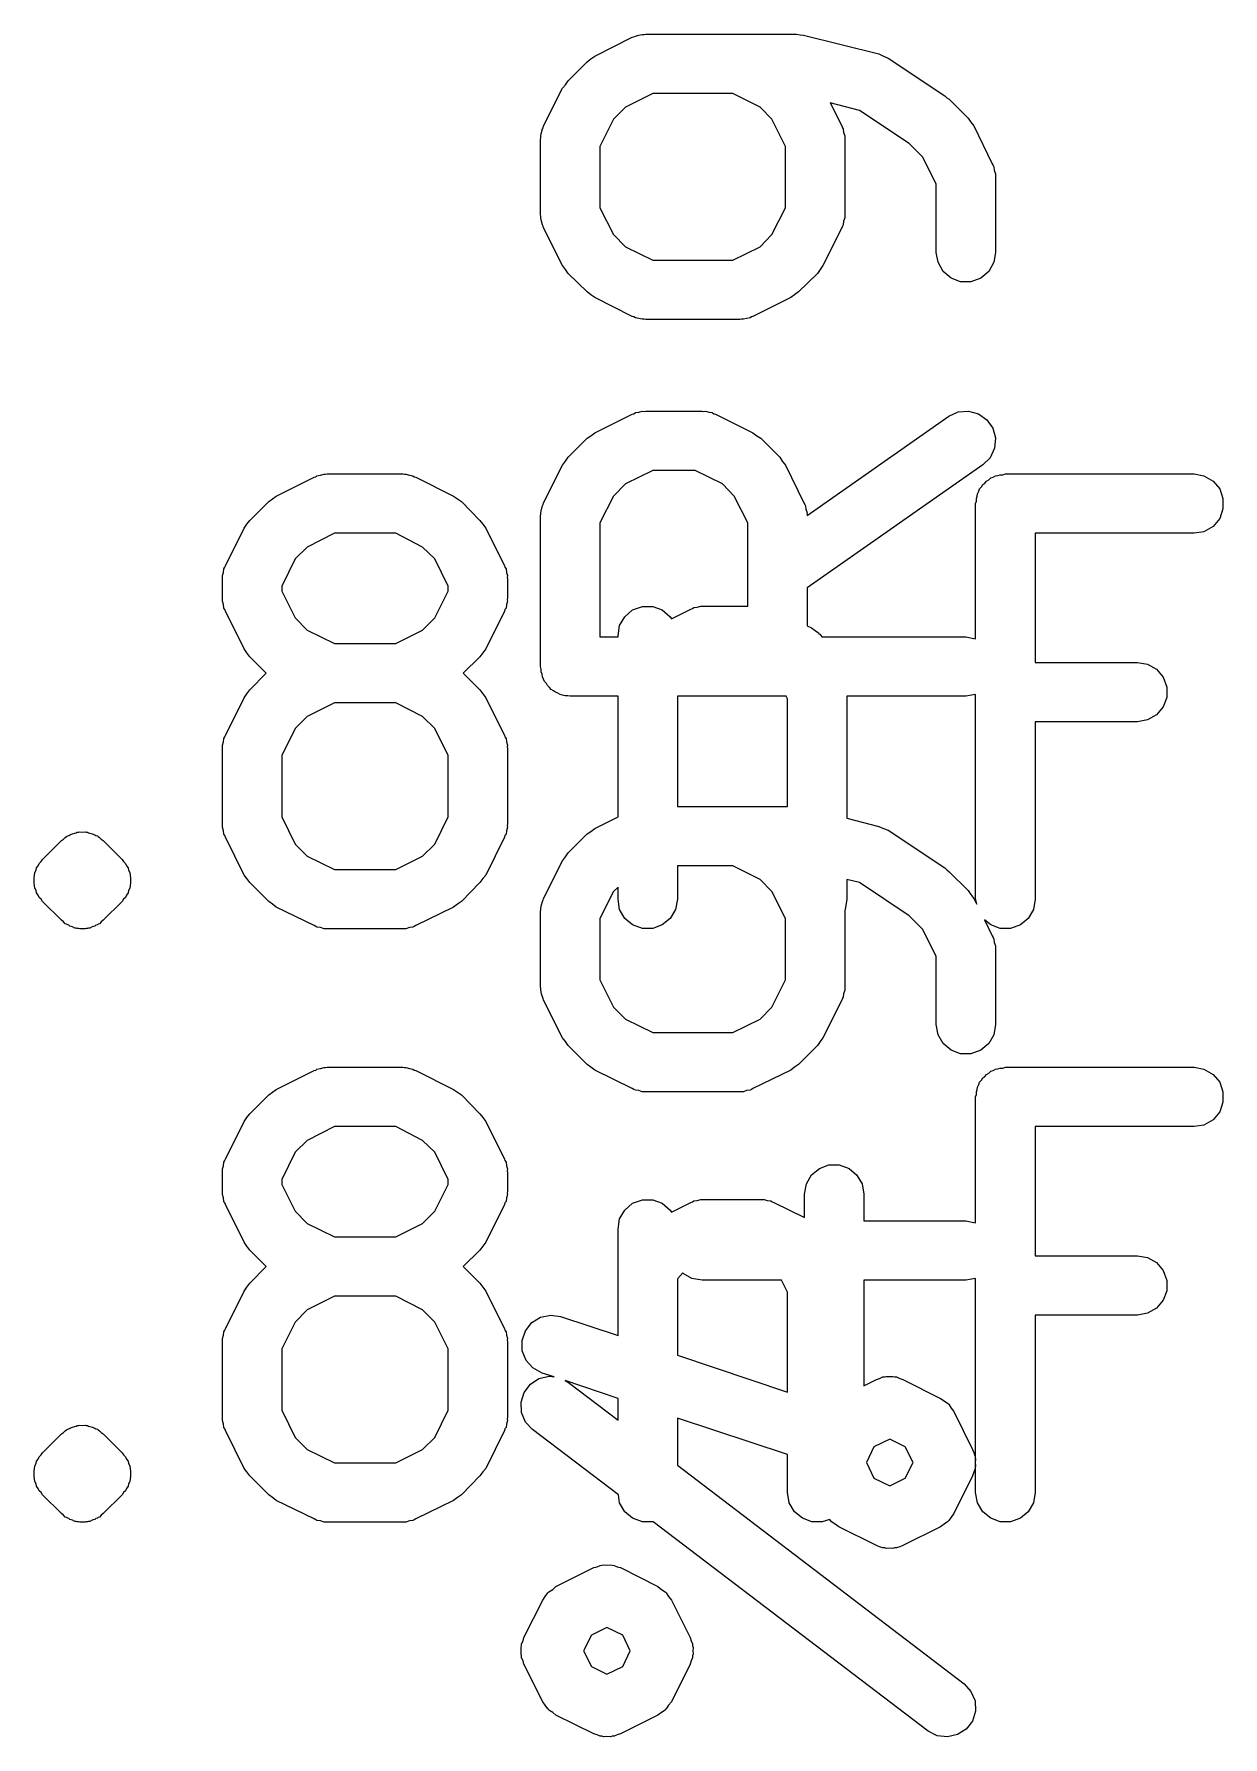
# Model space of a CAD drawing. Extents: x 128.4 to 190.5, y -130.4 to -95.9.
# Drawn here: x 155.747 to 158.752, y -114.92 to -110.615 of the extents above; entities that cross this region are included whole.
import ezdxf

# ---------------------------------------------------------------- set-up
doc = ezdxf.new("R2010")
doc.units = 0
doc.header["$MEASUREMENT"] = 0
doc.layers.add('BLACK', color=7, linetype='CONTINUOUS')

msp = doc.modelspace()

# ---------------------------------------------------------------- linework, layer by layer
at = {"layer": 'Black'}
for p, q in [((157.164, -110.671), (157.259, -110.623)), ((157.259, -110.623), (157.263, -110.622)), ((157.263, -110.622), (157.267, -110.62)), ((157.267, -110.62), (157.276, -110.618)), ((157.276, -110.618), (157.284, -110.616)), ((157.284, -110.616), (157.289, -110.616)), ((157.289, -110.616), (157.293, -110.615)), ((157.293, -110.615), (157.674, -110.615)), ((157.674, -110.615), (157.683, -110.617)), ((157.683, -110.617), (157.692, -110.618)), ((157.692, -110.618), (157.882, -110.665)), ((157.145, -110.685), (157.154, -110.678)), ((157.154, -110.678), (157.164, -110.671)), ((157.882, -110.665), (157.894, -110.671)), ((157.894, -110.671), (157.906, -110.676)), ((157.906, -110.676), (158.049, -110.771)), ((157.097, -110.733), (157.145, -110.685)), ((157.035, -110.847), (157.083, -110.752)), ((157.083, -110.752), (157.09, -110.743)), ((157.09, -110.743), (157.097, -110.733)), ((157.311, -110.765), (157.242, -110.8)), ((157.513, -110.765), (157.311, -110.765)), ((157.582, -110.8), (157.513, -110.765)), ((157.242, -110.8), (157.212, -110.83)), ((157.612, -110.83), (157.582, -110.8)), ((157.833, -110.808), (157.759, -110.789)), ((157.759, -110.789), (157.789, -110.847)), ((157.959, -110.892), (157.833, -110.808)), ((158.049, -110.771), (158.054, -110.776)), ((158.054, -110.776), (158.06, -110.78)), ((158.06, -110.78), (158.108, -110.828)), ((157.032, -110.855), (157.034, -110.852)), ((157.034, -110.852), (157.035, -110.847)), ((157.212, -110.83), (157.177, -110.899)), ((157.646, -110.899), (157.612, -110.83)), ((157.789, -110.847), (157.79, -110.852)), ((157.79, -110.852), (157.792, -110.855)), ((158.108, -110.828), (158.115, -110.838)), ((158.115, -110.838), (158.122, -110.847)), ((158.122, -110.847), (158.169, -110.943)), ((157.027, -110.881), (157.028, -110.877)), ((157.027, -111.071), (157.027, -110.881)), ((157.028, -110.872), (157.03, -110.864)), ((157.028, -110.877), (157.028, -110.872)), ((157.03, -110.864), (157.032, -110.855)), ((157.792, -110.855), (157.793, -110.864)), ((157.793, -110.864), (157.796, -110.872)), ((157.796, -110.872), (157.796, -110.877)), ((157.796, -110.877), (157.796, -110.881)), ((157.796, -110.881), (157.796, -111.071)), ((157.993, -110.925), (157.959, -110.892)), ((157.177, -110.899), (157.177, -111.054)), ((157.646, -111.054), (157.646, -110.899)), ((158.027, -110.994), (157.993, -110.925)), ((158.169, -110.943), (158.171, -110.947)), ((158.171, -110.947), (158.173, -110.951)), ((158.173, -110.951), (158.174, -110.959)), ((158.174, -110.959), (158.177, -110.968)), ((158.177, -110.968), (158.177, -110.972)), ((158.177, -110.972), (158.177, -110.976)), ((158.177, -110.976), (158.177, -111.167)), ((158.027, -111.167), (158.027, -110.994)), ((157.177, -111.054), (157.212, -111.122)), ((157.612, -111.122), (157.646, -111.054)), ((157.028, -111.076), (157.027, -111.071)), ((157.028, -111.08), (157.028, -111.076)), ((157.03, -111.088), (157.028, -111.08)), ((157.032, -111.097), (157.03, -111.088)), ((157.034, -111.101), (157.032, -111.097)), ((157.035, -111.105), (157.034, -111.101)), ((157.083, -111.2), (157.035, -111.105)), ((157.789, -111.105), (157.741, -111.2)), ((157.79, -111.101), (157.789, -111.105)), ((157.792, -111.097), (157.79, -111.101)), ((157.793, -111.088), (157.792, -111.097)), ((157.796, -111.08), (157.793, -111.088)), ((157.796, -111.071), (157.796, -111.076)), ((157.796, -111.076), (157.796, -111.08)), ((157.212, -111.122), (157.242, -111.153)), ((157.242, -111.153), (157.311, -111.187)), ((157.513, -111.187), (157.582, -111.153)), ((157.582, -111.153), (157.612, -111.122)), ((157.311, -111.187), (157.513, -111.187)), ((158.032, -111.192), (158.027, -111.167)), ((158.045, -111.215), (158.032, -111.192)), ((158.173, -111.192), (158.16, -111.215)), ((158.177, -111.167), (158.173, -111.192)), ((157.09, -111.21), (157.083, -111.2)), ((157.097, -111.22), (157.09, -111.21)), ((157.145, -111.267), (157.097, -111.22)), ((157.727, -111.22), (157.679, -111.267)), ((157.734, -111.21), (157.727, -111.22)), ((157.741, -111.2), (157.734, -111.21)), ((158.065, -111.232), (158.045, -111.215)), ((158.089, -111.241), (158.065, -111.232)), ((158.115, -111.241), (158.089, -111.241)), ((158.14, -111.232), (158.115, -111.241)), ((158.16, -111.215), (158.14, -111.232)), ((157.154, -111.274), (157.145, -111.267)), ((157.164, -111.281), (157.154, -111.274)), ((157.259, -111.329), (157.164, -111.281)), ((157.66, -111.281), (157.564, -111.329)), ((157.669, -111.274), (157.66, -111.281)), ((157.679, -111.267), (157.669, -111.274)), ((157.263, -111.33), (157.259, -111.329)), ((157.267, -111.332), (157.263, -111.33)), ((157.276, -111.334), (157.267, -111.332)), ((157.284, -111.336), (157.276, -111.334)), ((157.289, -111.336), (157.284, -111.336)), ((157.293, -111.337), (157.289, -111.336)), ((157.531, -111.337), (157.293, -111.337)), ((157.535, -111.336), (157.531, -111.337)), ((157.54, -111.336), (157.535, -111.336)), ((157.548, -111.334), (157.54, -111.336)), ((157.557, -111.332), (157.548, -111.334)), ((157.56, -111.33), (157.557, -111.332)), ((157.564, -111.329), (157.56, -111.33)), ((157.164, -111.623), (157.259, -111.576)), ((157.259, -111.576), (157.263, -111.575)), ((157.263, -111.575), (157.267, -111.572)), ((157.267, -111.572), (157.276, -111.571)), ((157.276, -111.571), (157.284, -111.568)), ((157.284, -111.568), (157.289, -111.569)), ((157.289, -111.569), (157.293, -111.568)), ((157.293, -111.568), (157.436, -111.568)), ((157.436, -111.568), (157.44, -111.569)), ((157.44, -111.569), (157.444, -111.568)), ((157.444, -111.568), (157.453, -111.571)), ((157.453, -111.571), (157.461, -111.572)), ((157.461, -111.572), (157.465, -111.575)), ((157.465, -111.575), (157.469, -111.576)), ((157.469, -111.576), (157.564, -111.623)), ((157.701, -111.832), (158.059, -111.581)), ((158.059, -111.581), (158.083, -111.57)), ((158.083, -111.57), (158.109, -111.568)), ((158.109, -111.568), (158.134, -111.575)), ((158.134, -111.575), (158.155, -111.59)), ((157.154, -111.631), (157.164, -111.623)), ((157.564, -111.623), (157.574, -111.631)), ((158.155, -111.59), (158.17, -111.611)), ((158.17, -111.611), (158.177, -111.636)), ((157.097, -111.685), (157.145, -111.637)), ((157.145, -111.637), (157.154, -111.631)), ((157.574, -111.631), (157.584, -111.637)), ((157.584, -111.637), (157.632, -111.685)), ((158.175, -111.662), (158.164, -111.686)), ((158.177, -111.636), (158.175, -111.662)), ((157.035, -111.8), (157.083, -111.705)), ((157.083, -111.705), (157.09, -111.695)), ((157.09, -111.695), (157.097, -111.685)), ((157.632, -111.685), (157.638, -111.695)), ((157.638, -111.695), (157.646, -111.705)), ((157.646, -111.705), (157.693, -111.8)), ((158.145, -111.704), (157.701, -112.015)), ((158.164, -111.686), (158.145, -111.704)), ((156.359, -111.783), (156.455, -111.735)), ((156.455, -111.735), (156.459, -111.734)), ((156.459, -111.734), (156.462, -111.732)), ((156.462, -111.732), (156.471, -111.73)), ((156.471, -111.73), (156.48, -111.728)), ((156.48, -111.728), (156.484, -111.728)), ((156.484, -111.728), (156.488, -111.727)), ((156.488, -111.727), (156.679, -111.727)), ((156.679, -111.727), (156.683, -111.728)), ((156.683, -111.728), (156.687, -111.728)), ((156.687, -111.728), (156.696, -111.73)), ((156.696, -111.73), (156.704, -111.732)), ((156.704, -111.732), (156.708, -111.734)), ((156.708, -111.734), (156.712, -111.735)), ((156.712, -111.735), (156.807, -111.783)), ((157.242, -111.752), (157.212, -111.783)), ((157.311, -111.718), (157.242, -111.752)), ((157.418, -111.718), (157.311, -111.718)), ((157.487, -111.752), (157.418, -111.718)), ((157.517, -111.783), (157.487, -111.752)), ((158.142, -111.76), (158.145, -111.754)), ((158.145, -111.754), (158.15, -111.75)), ((158.15, -111.75), (158.154, -111.745)), ((158.154, -111.745), (158.16, -111.742)), ((158.16, -111.742), (158.165, -111.737)), ((158.165, -111.737), (158.171, -111.735)), ((158.171, -111.735), (158.177, -111.732)), ((158.177, -111.732), (158.183, -111.731)), ((158.183, -111.731), (158.189, -111.729)), ((158.189, -111.729), (158.196, -111.729)), ((158.196, -111.729), (158.202, -111.727)), ((158.202, -111.727), (158.679, -111.727)), ((158.679, -111.727), (158.704, -111.732)), ((158.704, -111.732), (158.727, -111.745)), ((158.727, -111.745), (158.744, -111.765)), ((156.292, -111.845), (156.34, -111.797)), ((156.34, -111.797), (156.35, -111.79)), ((156.35, -111.79), (156.359, -111.783)), ((156.807, -111.783), (156.817, -111.79)), ((156.817, -111.79), (156.827, -111.797)), ((156.827, -111.797), (156.874, -111.845)), ((157.034, -111.804), (157.035, -111.8)), ((157.212, -111.783), (157.177, -111.851)), ((157.551, -111.851), (157.517, -111.783)), ((157.693, -111.8), (157.695, -111.804)), ((158.127, -111.802), (158.129, -111.796)), ((158.129, -111.789), (158.131, -111.783)), ((158.129, -111.796), (158.129, -111.789)), ((158.131, -111.783), (158.132, -111.777)), ((158.132, -111.777), (158.135, -111.771)), ((158.135, -111.771), (158.137, -111.765)), ((158.137, -111.765), (158.142, -111.76)), ((158.744, -111.765), (158.752, -111.789)), ((158.752, -111.789), (158.752, -111.815)), ((157.027, -111.833), (157.028, -111.829)), ((157.027, -112.214), (157.027, -111.833)), ((157.028, -111.825), (157.03, -111.816)), ((157.028, -111.829), (157.028, -111.825)), ((157.03, -111.816), (157.032, -111.808)), ((157.032, -111.808), (157.034, -111.804)), ((157.695, -111.804), (157.697, -111.808)), ((157.697, -111.808), (157.698, -111.816)), ((157.698, -111.816), (157.701, -111.825)), ((157.701, -111.825), (157.7, -111.829)), ((157.7, -111.829), (157.701, -111.832)), ((158.127, -112.144), (158.127, -111.802)), ((158.744, -111.84), (158.727, -111.86)), ((158.752, -111.815), (158.744, -111.84)), ((156.231, -111.959), (156.278, -111.864)), ((156.278, -111.864), (156.285, -111.854)), ((156.285, -111.854), (156.292, -111.845)), ((156.506, -111.877), (156.437, -111.912)), ((156.661, -111.877), (156.506, -111.877)), ((156.729, -111.912), (156.661, -111.877)), ((156.874, -111.845), (156.881, -111.854)), ((156.881, -111.854), (156.889, -111.864)), ((156.889, -111.864), (156.936, -111.959)), ((157.177, -111.851), (157.177, -112.139)), ((157.551, -112.061), (157.551, -111.851)), ((158.679, -111.877), (158.277, -111.877)), ((158.277, -111.877), (158.277, -112.204)), ((158.704, -111.873), (158.679, -111.877)), ((158.727, -111.86), (158.704, -111.873)), ((156.437, -111.912), (156.407, -111.942)), ((156.76, -111.942), (156.729, -111.912)), ((156.226, -111.976), (156.227, -111.967)), ((156.227, -111.967), (156.229, -111.963)), ((156.229, -111.963), (156.231, -111.959)), ((156.407, -111.942), (156.373, -112.011)), ((156.794, -112.011), (156.76, -111.942)), ((156.936, -111.959), (156.937, -111.963)), ((156.937, -111.963), (156.94, -111.967)), ((156.94, -111.967), (156.941, -111.976)), ((156.223, -111.984), (156.226, -111.976)), ((156.223, -111.989), (156.223, -111.984)), ((156.223, -111.993), (156.223, -111.989)), ((156.223, -112.04), (156.223, -111.993)), ((156.373, -112.011), (156.373, -112.023)), ((156.794, -112.023), (156.794, -112.011)), ((156.941, -111.976), (156.944, -111.984)), ((156.944, -111.984), (156.943, -111.989)), ((156.943, -111.989), (156.944, -111.993)), ((156.944, -111.993), (156.944, -112.04)), ((157.701, -112.015), (157.701, -112.111)), ((156.223, -112.045), (156.223, -112.04)), ((156.223, -112.049), (156.223, -112.045)), ((156.226, -112.057), (156.223, -112.049)), ((156.227, -112.066), (156.226, -112.057)), ((156.373, -112.023), (156.407, -112.091)), ((156.76, -112.091), (156.794, -112.023)), ((156.941, -112.057), (156.94, -112.066)), ((156.944, -112.049), (156.941, -112.057)), ((156.944, -112.04), (156.943, -112.045)), ((156.943, -112.045), (156.944, -112.049)), ((156.229, -112.07), (156.227, -112.066)), ((156.231, -112.074), (156.229, -112.07)), ((156.278, -112.169), (156.231, -112.074)), ((156.407, -112.091), (156.437, -112.122)), ((156.729, -112.122), (156.76, -112.091)), ((156.936, -112.074), (156.889, -112.169)), ((156.937, -112.07), (156.936, -112.074)), ((156.94, -112.066), (156.937, -112.07)), ((157.227, -112.11), (157.24, -112.088)), ((157.24, -112.088), (157.26, -112.071)), ((157.26, -112.071), (157.285, -112.062)), ((157.285, -112.062), (157.311, -112.062)), ((157.311, -112.062), (157.335, -112.071)), ((157.335, -112.071), (157.355, -112.088)), ((157.355, -112.088), (157.358, -112.093)), ((157.358, -112.093), (157.407, -112.069)), ((157.407, -112.069), (157.411, -112.067)), ((157.411, -112.067), (157.415, -112.065)), ((157.415, -112.065), (157.423, -112.064)), ((157.423, -112.064), (157.432, -112.061)), ((157.432, -112.061), (157.436, -112.061)), ((157.436, -112.061), (157.44, -112.061)), ((157.44, -112.061), (157.551, -112.061)), ((156.437, -112.122), (156.506, -112.156)), ((156.661, -112.156), (156.729, -112.122)), ((157.177, -112.139), (157.223, -112.139)), ((157.223, -112.136), (157.227, -112.11)), ((157.223, -112.139), (157.223, -112.136)), ((157.701, -112.111), (157.712, -112.116)), ((157.712, -112.116), (157.721, -112.123)), ((157.721, -112.123), (157.73, -112.129)), ((157.73, -112.129), (157.731, -112.131)), ((157.731, -112.131), (157.733, -112.132)), ((157.733, -112.132), (157.738, -112.139)), ((157.738, -112.139), (158.102, -112.139)), ((158.102, -112.139), (158.127, -112.144)), ((156.285, -112.179), (156.278, -112.169)), ((156.292, -112.189), (156.285, -112.179)), ((156.506, -112.156), (156.661, -112.156)), ((156.881, -112.179), (156.874, -112.189)), ((156.889, -112.169), (156.881, -112.179)), ((156.334, -112.231), (156.292, -112.189)), ((156.292, -112.273), (156.334, -112.231)), ((156.874, -112.189), (156.832, -112.231)), ((156.832, -112.231), (156.874, -112.273)), ((157.029, -112.221), (157.027, -112.214)), ((157.029, -112.227), (157.029, -112.221)), ((157.031, -112.233), (157.029, -112.227)), ((158.277, -112.204), (158.536, -112.204)), ((158.536, -112.204), (158.561, -112.208)), ((158.561, -112.208), (158.584, -112.221)), ((158.584, -112.221), (158.601, -112.241)), ((156.285, -112.283), (156.292, -112.273)), ((156.874, -112.273), (156.881, -112.283)), ((157.032, -112.24), (157.031, -112.233)), ((157.035, -112.246), (157.032, -112.24)), ((157.037, -112.252), (157.035, -112.246)), ((157.042, -112.257), (157.037, -112.252)), ((157.045, -112.262), (157.042, -112.257)), ((157.05, -112.267), (157.045, -112.262)), ((157.054, -112.272), (157.05, -112.267)), ((157.06, -112.275), (157.054, -112.272)), ((158.601, -112.241), (158.61, -112.266)), ((158.61, -112.266), (158.61, -112.292)), ((156.231, -112.388), (156.278, -112.293)), ((156.278, -112.293), (156.285, -112.283)), ((156.506, -112.306), (156.437, -112.34)), ((156.661, -112.306), (156.506, -112.306)), ((156.729, -112.34), (156.661, -112.306)), ((156.881, -112.283), (156.889, -112.293)), ((156.889, -112.293), (156.936, -112.388)), ((157.065, -112.279), (157.06, -112.275)), ((157.071, -112.281), (157.065, -112.279)), ((157.077, -112.285), (157.071, -112.281)), ((157.083, -112.286), (157.077, -112.285)), ((157.089, -112.288), (157.083, -112.286)), ((157.096, -112.288), (157.089, -112.288)), ((157.102, -112.289), (157.096, -112.288)), ((157.223, -112.289), (157.102, -112.289)), ((157.223, -112.594), (157.223, -112.289)), ((157.373, -112.289), (157.373, -112.568)), ((157.648, -112.289), (157.373, -112.289)), ((157.651, -112.296), (157.648, -112.289)), ((157.651, -112.568), (157.651, -112.296)), ((158.102, -112.289), (157.801, -112.289)), ((157.801, -112.289), (157.801, -112.597)), ((158.127, -112.285), (158.102, -112.289)), ((158.127, -112.802), (158.127, -112.285)), ((158.601, -112.316), (158.584, -112.336)), ((158.61, -112.292), (158.601, -112.316)), ((156.437, -112.34), (156.407, -112.371)), ((156.76, -112.371), (156.729, -112.34)), ((158.536, -112.354), (158.277, -112.354)), ((158.277, -112.354), (158.277, -112.802)), ((158.561, -112.349), (158.536, -112.354)), ((158.584, -112.336), (158.561, -112.349)), ((156.226, -112.404), (156.227, -112.396)), ((156.227, -112.396), (156.229, -112.392)), ((156.229, -112.392), (156.231, -112.388)), ((156.407, -112.371), (156.373, -112.439)), ((156.794, -112.439), (156.76, -112.371)), ((156.936, -112.388), (156.937, -112.392)), ((156.937, -112.392), (156.94, -112.396)), ((156.94, -112.396), (156.941, -112.404)), ((156.223, -112.413), (156.226, -112.404)), ((156.223, -112.417), (156.223, -112.413)), ((156.223, -112.421), (156.223, -112.417)), ((156.223, -112.612), (156.223, -112.421)), ((156.373, -112.439), (156.373, -112.594)), ((156.794, -112.594), (156.794, -112.439)), ((156.941, -112.404), (156.944, -112.413)), ((156.944, -112.413), (156.943, -112.417)), ((156.943, -112.417), (156.944, -112.421)), ((156.944, -112.421), (156.944, -112.612)), ((157.373, -112.568), (157.651, -112.568)), ((156.223, -112.616), (156.223, -112.612)), ((156.223, -112.62), (156.223, -112.616)), ((156.373, -112.594), (156.407, -112.663)), ((156.76, -112.663), (156.794, -112.594)), ((156.944, -112.612), (156.943, -112.616)), ((156.943, -112.616), (156.944, -112.62)), ((157.164, -112.623), (157.223, -112.594)), ((157.801, -112.597), (157.882, -112.618)), ((157.882, -112.618), (157.894, -112.623)), ((155.768, -112.702), (155.816, -112.654)), ((155.816, -112.654), (155.821, -112.65)), ((155.821, -112.65), (155.826, -112.646)), ((155.826, -112.646), (155.829, -112.644)), ((155.829, -112.644), (155.832, -112.642)), ((155.832, -112.642), (155.835, -112.641)), ((155.835, -112.641), (155.837, -112.639)), ((155.837, -112.639), (155.844, -112.637)), ((155.844, -112.637), (155.85, -112.635)), ((155.85, -112.635), (155.853, -112.634)), ((155.853, -112.634), (155.856, -112.633)), ((155.856, -112.633), (155.859, -112.633)), ((155.859, -112.633), (155.863, -112.632)), ((155.863, -112.632), (155.869, -112.633)), ((155.869, -112.633), (155.876, -112.632)), ((155.876, -112.632), (155.879, -112.633)), ((155.879, -112.633), (155.882, -112.633)), ((155.882, -112.633), (155.885, -112.634)), ((155.885, -112.634), (155.888, -112.635)), ((155.888, -112.635), (155.894, -112.637)), ((155.894, -112.637), (155.901, -112.639)), ((155.901, -112.639), (155.903, -112.641)), ((155.903, -112.641), (155.907, -112.642)), ((155.907, -112.642), (155.909, -112.644)), ((155.909, -112.644), (155.912, -112.646)), ((155.912, -112.646), (155.917, -112.65)), ((155.917, -112.65), (155.922, -112.654)), ((155.922, -112.654), (155.97, -112.702)), ((156.226, -112.629), (156.223, -112.62)), ((156.227, -112.638), (156.226, -112.629)), ((156.229, -112.641), (156.227, -112.638)), ((156.231, -112.645), (156.229, -112.641)), ((156.278, -112.741), (156.231, -112.645)), ((156.936, -112.645), (156.889, -112.741)), ((156.937, -112.641), (156.936, -112.645)), ((156.94, -112.638), (156.937, -112.641)), ((156.941, -112.629), (156.94, -112.638)), ((156.944, -112.62), (156.941, -112.629)), ((157.097, -112.685), (157.145, -112.637)), ((157.145, -112.637), (157.154, -112.631)), ((157.154, -112.631), (157.164, -112.623)), ((157.894, -112.623), (157.906, -112.628)), ((157.906, -112.628), (158.049, -112.723)), ((155.765, -112.707), (155.768, -112.702)), ((155.97, -112.702), (155.973, -112.707)), ((156.407, -112.663), (156.437, -112.693)), ((156.437, -112.693), (156.506, -112.727)), ((156.661, -112.727), (156.729, -112.693)), ((156.729, -112.693), (156.76, -112.663)), ((157.083, -112.705), (157.09, -112.695)), ((157.09, -112.695), (157.097, -112.685)), ((155.747, -112.748), (155.748, -112.742)), ((155.748, -112.742), (155.749, -112.735)), ((155.749, -112.735), (155.752, -112.729)), ((155.752, -112.729), (155.753, -112.723)), ((155.753, -112.723), (155.757, -112.718)), ((155.757, -112.718), (155.76, -112.712)), ((155.76, -112.712), (155.765, -112.707)), ((155.973, -112.707), (155.978, -112.712)), ((155.978, -112.712), (155.981, -112.718)), ((155.981, -112.718), (155.985, -112.723)), ((155.985, -112.723), (155.986, -112.729)), ((155.986, -112.729), (155.989, -112.735)), ((155.989, -112.735), (155.99, -112.742)), ((155.99, -112.742), (155.991, -112.748)), ((156.285, -112.75), (156.278, -112.741)), ((156.506, -112.727), (156.661, -112.727)), ((156.889, -112.741), (156.881, -112.75)), ((157.035, -112.8), (157.083, -112.705)), ((157.373, -112.718), (157.373, -112.802)), ((157.513, -112.718), (157.373, -112.718)), ((157.582, -112.752), (157.513, -112.718)), ((158.049, -112.723), (158.054, -112.728)), ((158.054, -112.728), (158.06, -112.733)), ((158.06, -112.733), (158.108, -112.78)), ((155.747, -112.755), (155.747, -112.748)), ((155.747, -112.761), (155.747, -112.755)), ((155.748, -112.768), (155.747, -112.761)), ((155.749, -112.774), (155.748, -112.768)), ((155.752, -112.78), (155.749, -112.774)), ((155.753, -112.786), (155.752, -112.78)), ((155.757, -112.792), (155.753, -112.786)), ((155.985, -112.786), (155.981, -112.792)), ((155.986, -112.78), (155.985, -112.786)), ((155.989, -112.774), (155.986, -112.78)), ((155.99, -112.768), (155.989, -112.774)), ((155.991, -112.761), (155.99, -112.768)), ((155.991, -112.748), (155.991, -112.755)), ((155.991, -112.755), (155.991, -112.761)), ((156.292, -112.76), (156.285, -112.75)), ((156.34, -112.808), (156.292, -112.76)), ((156.874, -112.76), (156.827, -112.808)), ((156.881, -112.75), (156.874, -112.76)), ((157.212, -112.783), (157.177, -112.851)), ((157.223, -112.772), (157.212, -112.783)), ((157.223, -112.802), (157.223, -112.772)), ((157.612, -112.783), (157.582, -112.752)), ((157.646, -112.851), (157.612, -112.783)), ((157.833, -112.76), (157.801, -112.752)), ((157.801, -112.752), (157.801, -112.802)), ((157.959, -112.844), (157.833, -112.76)), ((158.108, -112.78), (158.115, -112.79)), ((158.115, -112.79), (158.122, -112.8)), ((155.76, -112.798), (155.757, -112.792)), ((155.765, -112.802), (155.76, -112.798)), ((155.768, -112.808), (155.765, -112.802)), ((155.816, -112.855), (155.768, -112.808)), ((155.97, -112.808), (155.922, -112.855)), ((155.973, -112.802), (155.97, -112.808)), ((155.978, -112.798), (155.973, -112.802)), ((155.981, -112.792), (155.978, -112.798)), ((156.35, -112.815), (156.34, -112.808)), ((156.359, -112.822), (156.35, -112.815)), ((156.455, -112.869), (156.359, -112.822)), ((156.807, -112.822), (156.712, -112.869)), ((156.817, -112.815), (156.807, -112.822)), ((156.827, -112.808), (156.817, -112.815)), ((157.027, -112.833), (157.028, -112.829)), ((157.027, -113.024), (157.027, -112.833)), ((157.028, -112.825), (157.03, -112.816)), ((157.028, -112.829), (157.028, -112.825)), ((157.03, -112.816), (157.032, -112.808)), ((157.032, -112.808), (157.034, -112.804)), ((157.034, -112.804), (157.035, -112.8)), ((157.227, -112.828), (157.223, -112.802)), ((157.24, -112.851), (157.227, -112.828)), ((157.368, -112.828), (157.355, -112.851)), ((157.373, -112.802), (157.368, -112.828)), ((157.797, -112.828), (157.796, -112.83)), ((157.796, -112.83), (157.796, -112.833)), ((157.796, -112.833), (157.796, -113.024)), ((157.801, -112.802), (157.797, -112.828)), ((158.122, -112.8), (158.13, -112.815)), ((158.13, -112.815), (158.127, -112.802)), ((158.273, -112.828), (158.26, -112.851)), ((158.277, -112.802), (158.273, -112.828)), ((155.821, -112.859), (155.816, -112.855)), ((155.826, -112.864), (155.821, -112.859)), ((155.829, -112.865), (155.826, -112.864)), ((155.832, -112.867), (155.829, -112.865)), ((155.835, -112.868), (155.832, -112.867)), ((155.837, -112.87), (155.835, -112.868)), ((155.844, -112.872), (155.837, -112.87)), ((155.85, -112.875), (155.844, -112.872)), ((155.853, -112.875), (155.85, -112.875)), ((155.856, -112.876), (155.853, -112.875)), ((155.859, -112.876), (155.856, -112.876)), ((155.863, -112.877), (155.859, -112.876)), ((155.869, -112.877), (155.863, -112.877)), ((155.876, -112.877), (155.869, -112.877)), ((155.879, -112.876), (155.876, -112.877)), ((155.882, -112.876), (155.879, -112.876)), ((155.885, -112.875), (155.882, -112.876)), ((155.888, -112.875), (155.885, -112.875)), ((155.894, -112.872), (155.888, -112.875)), ((155.901, -112.87), (155.894, -112.872)), ((155.903, -112.868), (155.901, -112.87)), ((155.907, -112.867), (155.903, -112.868)), ((155.909, -112.865), (155.907, -112.867)), ((155.912, -112.864), (155.909, -112.865)), ((155.917, -112.859), (155.912, -112.864)), ((155.922, -112.855), (155.917, -112.859)), ((156.459, -112.871), (156.455, -112.869)), ((156.462, -112.873), (156.459, -112.871)), ((156.471, -112.874), (156.462, -112.873)), ((156.48, -112.877), (156.471, -112.874)), ((156.484, -112.877), (156.48, -112.877)), ((156.488, -112.877), (156.484, -112.877)), ((156.679, -112.877), (156.488, -112.877)), ((156.683, -112.877), (156.679, -112.877)), ((156.687, -112.877), (156.683, -112.877)), ((156.696, -112.874), (156.687, -112.877)), ((156.704, -112.873), (156.696, -112.874)), ((156.708, -112.871), (156.704, -112.873)), ((156.712, -112.869), (156.708, -112.871)), ((157.177, -112.851), (157.177, -113.006)), ((157.26, -112.867), (157.24, -112.851)), ((157.285, -112.876), (157.26, -112.867)), ((157.311, -112.876), (157.285, -112.876)), ((157.335, -112.867), (157.311, -112.876)), ((157.355, -112.851), (157.335, -112.867)), ((157.646, -113.006), (157.646, -112.851)), ((157.993, -112.878), (157.959, -112.844)), ((158.165, -112.867), (158.149, -112.854)), ((158.149, -112.854), (158.169, -112.895)), ((158.189, -112.876), (158.165, -112.867)), ((158.215, -112.876), (158.189, -112.876)), ((158.24, -112.867), (158.215, -112.876)), ((158.26, -112.851), (158.24, -112.867)), ((158.027, -112.946), (157.993, -112.878)), ((158.169, -112.895), (158.171, -112.899)), ((158.171, -112.899), (158.173, -112.903)), ((158.173, -112.903), (158.174, -112.912)), ((158.174, -112.912), (158.177, -112.92)), ((158.177, -112.92), (158.177, -112.924)), ((158.027, -113.119), (158.027, -112.946)), ((158.177, -112.924), (158.177, -112.929)), ((158.177, -112.929), (158.177, -113.119)), ((157.177, -113.006), (157.212, -113.075)), ((157.612, -113.075), (157.646, -113.006)), ((157.028, -113.028), (157.027, -113.024)), ((157.028, -113.032), (157.028, -113.028)), ((157.03, -113.041), (157.028, -113.032)), ((157.032, -113.049), (157.03, -113.041)), ((157.034, -113.053), (157.032, -113.049)), ((157.792, -113.049), (157.79, -113.053)), ((157.793, -113.041), (157.792, -113.049)), ((157.796, -113.032), (157.793, -113.041)), ((157.796, -113.024), (157.796, -113.028)), ((157.796, -113.028), (157.796, -113.032)), ((157.035, -113.057), (157.034, -113.053)), ((157.083, -113.153), (157.035, -113.057)), ((157.212, -113.075), (157.242, -113.105)), ((157.582, -113.105), (157.612, -113.075)), ((157.789, -113.057), (157.741, -113.153)), ((157.79, -113.053), (157.789, -113.057)), ((157.242, -113.105), (157.311, -113.139)), ((157.513, -113.139), (157.582, -113.105)), ((158.032, -113.145), (158.027, -113.119)), ((158.177, -113.119), (158.173, -113.145)), ((157.09, -113.162), (157.083, -113.153)), ((157.097, -113.172), (157.09, -113.162)), ((157.145, -113.22), (157.097, -113.172)), ((157.311, -113.139), (157.513, -113.139)), ((157.727, -113.172), (157.679, -113.22)), ((157.734, -113.162), (157.727, -113.172)), ((157.741, -113.153), (157.734, -113.162)), ((158.045, -113.167), (158.032, -113.145)), ((158.065, -113.184), (158.045, -113.167)), ((158.16, -113.167), (158.14, -113.184)), ((158.173, -113.145), (158.16, -113.167)), ((157.154, -113.227), (157.145, -113.22)), ((157.679, -113.22), (157.669, -113.227)), ((158.089, -113.193), (158.065, -113.184)), ((158.115, -113.193), (158.089, -113.193)), ((158.14, -113.184), (158.115, -113.193)), ((156.359, -113.283), (156.455, -113.235)), ((156.455, -113.235), (156.459, -113.234)), ((156.459, -113.234), (156.462, -113.232)), ((156.462, -113.232), (156.471, -113.23)), ((156.471, -113.23), (156.48, -113.228)), ((156.48, -113.228), (156.484, -113.228)), ((156.484, -113.228), (156.488, -113.227)), ((156.488, -113.227), (156.679, -113.227)), ((156.679, -113.227), (156.683, -113.228)), ((156.683, -113.228), (156.687, -113.228)), ((156.687, -113.228), (156.696, -113.23)), ((156.696, -113.23), (156.704, -113.232)), ((156.704, -113.232), (156.708, -113.234)), ((156.708, -113.234), (156.712, -113.235)), ((156.712, -113.235), (156.807, -113.283)), ((157.164, -113.234), (157.154, -113.227)), ((157.259, -113.281), (157.164, -113.234)), ((157.66, -113.234), (157.564, -113.281)), ((157.669, -113.227), (157.66, -113.234)), ((158.137, -113.265), (158.142, -113.26)), ((158.142, -113.26), (158.145, -113.254)), ((158.145, -113.254), (158.15, -113.25)), ((158.15, -113.25), (158.154, -113.245)), ((158.154, -113.245), (158.16, -113.242)), ((158.16, -113.242), (158.165, -113.237)), ((158.165, -113.237), (158.171, -113.235)), ((158.171, -113.235), (158.177, -113.232)), ((158.177, -113.232), (158.183, -113.231)), ((158.183, -113.231), (158.189, -113.229)), ((158.189, -113.229), (158.196, -113.229)), ((158.196, -113.229), (158.202, -113.227)), ((158.202, -113.227), (158.679, -113.227)), ((158.679, -113.227), (158.704, -113.232)), ((158.704, -113.232), (158.727, -113.245)), ((158.727, -113.245), (158.744, -113.265)), ((156.292, -113.345), (156.34, -113.297)), ((156.34, -113.297), (156.35, -113.29)), ((156.35, -113.29), (156.359, -113.283)), ((156.807, -113.283), (156.817, -113.29)), ((156.817, -113.29), (156.827, -113.297)), ((156.827, -113.297), (156.874, -113.345)), ((157.263, -113.283), (157.259, -113.281)), ((157.267, -113.285), (157.263, -113.283)), ((157.276, -113.286), (157.267, -113.285)), ((157.284, -113.289), (157.276, -113.286)), ((157.289, -113.289), (157.284, -113.289)), ((157.293, -113.289), (157.289, -113.289)), ((157.531, -113.289), (157.293, -113.289)), ((157.535, -113.289), (157.531, -113.289)), ((157.54, -113.289), (157.535, -113.289)), ((157.548, -113.286), (157.54, -113.289)), ((157.557, -113.285), (157.548, -113.286)), ((157.56, -113.283), (157.557, -113.285)), ((157.564, -113.281), (157.56, -113.283)), ((158.127, -113.302), (158.129, -113.296)), ((158.127, -113.62), (158.127, -113.302)), ((158.129, -113.289), (158.131, -113.283)), ((158.129, -113.296), (158.129, -113.289)), ((158.131, -113.283), (158.132, -113.277)), ((158.132, -113.277), (158.135, -113.271)), ((158.135, -113.271), (158.137, -113.265)), ((158.744, -113.265), (158.752, -113.289)), ((158.752, -113.289), (158.752, -113.315)), ((156.285, -113.354), (156.292, -113.345)), ((156.874, -113.345), (156.881, -113.354)), ((158.744, -113.34), (158.727, -113.36)), ((158.752, -113.315), (158.744, -113.34)), ((156.231, -113.459), (156.278, -113.364)), ((156.278, -113.364), (156.285, -113.354)), ((156.506, -113.377), (156.437, -113.412)), ((156.661, -113.377), (156.506, -113.377)), ((156.729, -113.412), (156.661, -113.377)), ((156.881, -113.354), (156.889, -113.364)), ((156.889, -113.364), (156.936, -113.459)), ((158.679, -113.377), (158.277, -113.377)), ((158.277, -113.377), (158.277, -113.704)), ((158.704, -113.373), (158.679, -113.377)), ((158.727, -113.36), (158.704, -113.373)), ((156.437, -113.412), (156.407, -113.442)), ((156.76, -113.442), (156.729, -113.412)), ((156.223, -113.484), (156.226, -113.476)), ((156.226, -113.476), (156.227, -113.467)), ((156.227, -113.467), (156.229, -113.463)), ((156.229, -113.463), (156.231, -113.459)), ((156.407, -113.442), (156.373, -113.511)), ((156.794, -113.511), (156.76, -113.442)), ((156.936, -113.459), (156.937, -113.463)), ((156.937, -113.463), (156.94, -113.467)), ((156.94, -113.467), (156.941, -113.476)), ((156.941, -113.476), (156.944, -113.484)), ((157.732, -113.483), (157.756, -113.474)), ((157.756, -113.474), (157.782, -113.474)), ((157.782, -113.474), (157.807, -113.483)), ((156.223, -113.489), (156.223, -113.484)), ((156.223, -113.493), (156.223, -113.489)), ((156.223, -113.54), (156.223, -113.493)), ((156.373, -113.511), (156.373, -113.523)), ((156.794, -113.523), (156.794, -113.511)), ((156.944, -113.484), (156.943, -113.489)), ((156.943, -113.489), (156.944, -113.493)), ((156.944, -113.493), (156.944, -113.54)), ((157.694, -113.548), (157.699, -113.522)), ((157.699, -113.522), (157.712, -113.499)), ((157.712, -113.499), (157.732, -113.483)), ((157.807, -113.483), (157.826, -113.499)), ((157.826, -113.499), (157.84, -113.522)), ((157.84, -113.522), (157.844, -113.548)), ((156.223, -113.545), (156.223, -113.54)), ((156.223, -113.549), (156.223, -113.545)), ((156.226, -113.557), (156.223, -113.549)), ((156.227, -113.566), (156.226, -113.557)), ((156.373, -113.523), (156.407, -113.591)), ((156.76, -113.591), (156.794, -113.523)), ((156.941, -113.557), (156.94, -113.566)), ((156.944, -113.549), (156.941, -113.557)), ((156.944, -113.54), (156.943, -113.545)), ((156.943, -113.545), (156.944, -113.549)), ((157.26, -113.571), (157.285, -113.562)), ((157.285, -113.562), (157.311, -113.562)), ((157.311, -113.562), (157.335, -113.571)), ((157.411, -113.567), (157.415, -113.565)), ((157.415, -113.565), (157.423, -113.564)), ((157.423, -113.564), (157.432, -113.561)), ((157.432, -113.561), (157.436, -113.561)), ((157.436, -113.561), (157.44, -113.561)), ((157.44, -113.561), (157.583, -113.561)), ((157.583, -113.561), (157.588, -113.561)), ((157.588, -113.561), (157.592, -113.561)), ((157.592, -113.561), (157.6, -113.564)), ((157.6, -113.564), (157.609, -113.565)), ((157.609, -113.565), (157.613, -113.567)), ((157.694, -113.607), (157.694, -113.548)), ((157.844, -113.548), (157.844, -113.615)), ((156.229, -113.57), (156.227, -113.566)), ((156.231, -113.574), (156.229, -113.57)), ((156.278, -113.669), (156.231, -113.574)), ((156.407, -113.591), (156.437, -113.622)), ((156.729, -113.622), (156.76, -113.591)), ((156.936, -113.574), (156.889, -113.669)), ((156.937, -113.57), (156.936, -113.574)), ((156.94, -113.566), (156.937, -113.57)), ((157.227, -113.61), (157.24, -113.588)), ((157.24, -113.588), (157.26, -113.571)), ((157.335, -113.571), (157.355, -113.588)), ((157.355, -113.588), (157.358, -113.593)), ((157.358, -113.593), (157.407, -113.569)), ((157.407, -113.569), (157.411, -113.567)), ((157.613, -113.567), (157.617, -113.569)), ((157.617, -113.569), (157.694, -113.607)), ((156.437, -113.622), (156.506, -113.656)), ((156.661, -113.656), (156.729, -113.622)), ((157.223, -113.636), (157.227, -113.61)), ((157.223, -113.905), (157.223, -113.636)), ((157.844, -113.615), (158.102, -113.615)), ((158.102, -113.615), (158.127, -113.62)), ((156.285, -113.679), (156.278, -113.669)), ((156.292, -113.689), (156.285, -113.679)), ((156.334, -113.731), (156.292, -113.689)), ((156.506, -113.656), (156.661, -113.656)), ((156.874, -113.689), (156.832, -113.731)), ((156.881, -113.679), (156.874, -113.689)), ((156.889, -113.669), (156.881, -113.679)), ((156.292, -113.773), (156.334, -113.731)), ((156.832, -113.731), (156.874, -113.773)), ((158.277, -113.704), (158.536, -113.704)), ((158.536, -113.704), (158.561, -113.708)), ((158.561, -113.708), (158.584, -113.721)), ((158.584, -113.721), (158.601, -113.741)), ((156.285, -113.783), (156.292, -113.773)), ((156.874, -113.773), (156.881, -113.783)), ((157.387, -113.747), (157.373, -113.762)), ((157.373, -113.762), (157.373, -113.955)), ((157.388, -113.748), (157.387, -113.747)), ((157.41, -113.761), (157.388, -113.748)), ((157.436, -113.765), (157.41, -113.761)), ((157.636, -113.765), (157.436, -113.765)), ((157.651, -113.796), (157.636, -113.765)), ((158.102, -113.765), (157.844, -113.765)), ((157.844, -113.765), (157.844, -114.032)), ((158.127, -113.761), (158.102, -113.765)), ((158.127, -114.302), (158.127, -113.761)), ((158.601, -113.741), (158.61, -113.766)), ((158.61, -113.766), (158.61, -113.792)), ((156.231, -113.888), (156.278, -113.793)), ((156.278, -113.793), (156.285, -113.783)), ((156.506, -113.806), (156.437, -113.84)), ((156.661, -113.806), (156.506, -113.806)), ((156.729, -113.84), (156.661, -113.806)), ((156.881, -113.783), (156.889, -113.793)), ((156.889, -113.793), (156.936, -113.888)), ((157.651, -114.048), (157.651, -113.796)), ((158.601, -113.816), (158.584, -113.836)), ((158.61, -113.792), (158.601, -113.816)), ((156.437, -113.84), (156.407, -113.871)), ((156.76, -113.871), (156.729, -113.84)), ((157.005, -113.872), (157.027, -113.859)), ((157.027, -113.859), (157.053, -113.854)), ((157.053, -113.854), (157.078, -113.857)), ((157.078, -113.857), (157.223, -113.905)), ((158.536, -113.854), (158.277, -113.854)), ((158.277, -113.854), (158.277, -114.302)), ((158.561, -113.849), (158.536, -113.854)), ((158.584, -113.836), (158.561, -113.849)), ((156.223, -113.913), (156.226, -113.904)), ((156.226, -113.904), (156.227, -113.896)), ((156.227, -113.896), (156.229, -113.892)), ((156.229, -113.892), (156.231, -113.888)), ((156.407, -113.871), (156.373, -113.939)), ((156.794, -113.939), (156.76, -113.871)), ((156.936, -113.888), (156.937, -113.892)), ((156.937, -113.892), (156.94, -113.896)), ((156.94, -113.896), (156.941, -113.904)), ((156.941, -113.904), (156.944, -113.913)), ((156.981, -113.918), (156.989, -113.893)), ((156.989, -113.893), (157.005, -113.872)), ((156.223, -113.917), (156.223, -113.913)), ((156.223, -113.921), (156.223, -113.917)), ((156.223, -114.112), (156.223, -113.921)), ((156.373, -113.939), (156.373, -114.094)), ((156.794, -114.094), (156.794, -113.939)), ((156.944, -113.913), (156.943, -113.917)), ((156.943, -113.917), (156.944, -113.921)), ((156.944, -113.921), (156.944, -114.112)), ((156.981, -113.944), (156.981, -113.918)), ((156.991, -113.968), (156.981, -113.944)), ((157.008, -113.987), (156.991, -113.968)), ((157.031, -114), (157.008, -113.987)), ((157.373, -113.955), (157.651, -114.048)), ((156.986, -114.049), (157.002, -114.028)), ((157.002, -114.028), (157.023, -114.014)), ((157.023, -114.014), (157.049, -114.008)), ((157.062, -114.01), (157.031, -114)), ((157.049, -114.008), (157.062, -114.01)), ((157.223, -114.064), (157.089, -114.019)), ((157.089, -114.019), (157.098, -114.024)), ((157.098, -114.024), (157.223, -114.119)), ((157.844, -114.032), (157.876, -114.016)), ((157.876, -114.016), (157.884, -114.014)), ((157.884, -114.014), (157.892, -114.01)), ((157.892, -114.01), (157.897, -114.01)), ((157.897, -114.01), (157.901, -114.009)), ((157.901, -114.009), (157.91, -114.009)), ((157.91, -114.009), (157.918, -114.009)), ((157.918, -114.009), (157.922, -114.01)), ((157.922, -114.01), (157.927, -114.01)), ((157.927, -114.01), (157.935, -114.014)), ((157.935, -114.014), (157.943, -114.016)), ((157.943, -114.016), (158.038, -114.064)), ((156.978, -114.074), (156.986, -114.049)), ((156.979, -114.1), (156.978, -114.074)), ((157.223, -114.119), (157.223, -114.064)), ((158.038, -114.064), (158.047, -114.07)), ((158.047, -114.07), (158.056, -114.076)), ((158.056, -114.076), (158.058, -114.078)), ((158.058, -114.078), (158.059, -114.079)), ((158.059, -114.079), (158.065, -114.089)), ((156.223, -114.116), (156.223, -114.112)), ((156.223, -114.12), (156.223, -114.116)), ((156.226, -114.129), (156.223, -114.12)), ((156.373, -114.094), (156.407, -114.163)), ((156.76, -114.163), (156.794, -114.094)), ((156.944, -114.12), (156.941, -114.129)), ((156.944, -114.112), (156.943, -114.116)), ((156.943, -114.116), (156.944, -114.12)), ((156.989, -114.124), (156.979, -114.1)), ((157.007, -114.143), (156.989, -114.124)), ((157.651, -114.206), (157.373, -114.114)), ((157.373, -114.114), (157.373, -114.233)), ((158.065, -114.089), (158.072, -114.097)), ((158.072, -114.097), (158.119, -114.193)), ((155.768, -114.202), (155.816, -114.154)), ((155.816, -114.154), (155.821, -114.15)), ((155.821, -114.15), (155.826, -114.146)), ((155.826, -114.146), (155.829, -114.144)), ((155.829, -114.144), (155.832, -114.142)), ((155.832, -114.142), (155.835, -114.141)), ((155.835, -114.141), (155.837, -114.139)), ((155.837, -114.139), (155.844, -114.137)), ((155.844, -114.137), (155.85, -114.135)), ((155.85, -114.135), (155.853, -114.134)), ((155.853, -114.134), (155.856, -114.133)), ((155.856, -114.133), (155.859, -114.133)), ((155.859, -114.133), (155.863, -114.132)), ((155.863, -114.132), (155.869, -114.133)), ((155.869, -114.133), (155.876, -114.132)), ((155.876, -114.132), (155.879, -114.133)), ((155.879, -114.133), (155.882, -114.133)), ((155.882, -114.133), (155.885, -114.134)), ((155.885, -114.134), (155.888, -114.135)), ((155.888, -114.135), (155.894, -114.137)), ((155.894, -114.137), (155.901, -114.139)), ((155.901, -114.139), (155.903, -114.141)), ((155.903, -114.141), (155.907, -114.142)), ((155.907, -114.142), (155.909, -114.144)), ((155.909, -114.144), (155.912, -114.146)), ((155.912, -114.146), (155.917, -114.15)), ((155.917, -114.15), (155.922, -114.154)), ((155.922, -114.154), (155.97, -114.202)), ((156.227, -114.138), (156.226, -114.129)), ((156.229, -114.141), (156.227, -114.138)), ((156.231, -114.145), (156.229, -114.141)), ((156.278, -114.241), (156.231, -114.145)), ((156.407, -114.163), (156.437, -114.193)), ((156.729, -114.193), (156.76, -114.163)), ((156.936, -114.145), (156.889, -114.241)), ((156.937, -114.141), (156.936, -114.145)), ((156.94, -114.138), (156.937, -114.141)), ((156.941, -114.129), (156.94, -114.138)), ((157.224, -114.308), (157.007, -114.143)), ((157.91, -114.167), (157.87, -114.187)), ((157.949, -114.187), (157.91, -114.167)), ((155.76, -114.212), (155.765, -114.207)), ((155.765, -114.207), (155.768, -114.202)), ((155.97, -114.202), (155.973, -114.207)), ((155.973, -114.207), (155.978, -114.212)), ((156.437, -114.193), (156.506, -114.227)), ((156.661, -114.227), (156.729, -114.193)), ((157.651, -114.302), (157.651, -114.206)), ((157.87, -114.187), (157.851, -114.226)), ((157.969, -114.226), (157.949, -114.187)), ((158.119, -114.193), (158.122, -114.201)), ((158.122, -114.201), (158.125, -114.209)), ((158.125, -114.209), (158.126, -114.213)), ((155.747, -114.248), (155.748, -114.242)), ((155.747, -114.255), (155.747, -114.248)), ((155.748, -114.242), (155.749, -114.235)), ((155.749, -114.235), (155.752, -114.229)), ((155.752, -114.229), (155.753, -114.223)), ((155.753, -114.223), (155.757, -114.218)), ((155.757, -114.218), (155.76, -114.212)), ((155.978, -114.212), (155.981, -114.218)), ((155.981, -114.218), (155.985, -114.223)), ((155.985, -114.223), (155.986, -114.229)), ((155.986, -114.229), (155.989, -114.235)), ((155.989, -114.235), (155.99, -114.242)), ((155.99, -114.242), (155.991, -114.248)), ((155.991, -114.248), (155.991, -114.255)), ((156.285, -114.25), (156.278, -114.241)), ((156.292, -114.26), (156.285, -114.25)), ((156.506, -114.227), (156.661, -114.227)), ((156.881, -114.25), (156.874, -114.26)), ((156.889, -114.241), (156.881, -114.25)), ((157.373, -114.233), (158.098, -114.786)), ((157.851, -114.226), (157.87, -114.266)), ((157.949, -114.266), (157.969, -114.226)), ((158.122, -114.251), (158.119, -114.26)), ((158.125, -114.244), (158.122, -114.251)), ((158.126, -114.239), (158.125, -114.244)), ((158.126, -114.213), (158.127, -114.218)), ((158.127, -114.218), (158.126, -114.226)), ((158.126, -114.226), (158.127, -114.235)), ((158.127, -114.235), (158.126, -114.239)), ((155.747, -114.261), (155.747, -114.255)), ((155.748, -114.268), (155.747, -114.261)), ((155.749, -114.274), (155.748, -114.268)), ((155.752, -114.28), (155.749, -114.274)), ((155.753, -114.286), (155.752, -114.28)), ((155.757, -114.292), (155.753, -114.286)), ((155.76, -114.298), (155.757, -114.292)), ((155.981, -114.292), (155.978, -114.298)), ((155.985, -114.286), (155.981, -114.292)), ((155.986, -114.28), (155.985, -114.286)), ((155.989, -114.274), (155.986, -114.28)), ((155.99, -114.268), (155.989, -114.274)), ((155.991, -114.261), (155.99, -114.268)), ((155.991, -114.255), (155.991, -114.261)), ((156.34, -114.308), (156.292, -114.26)), ((156.874, -114.26), (156.827, -114.308)), ((157.87, -114.266), (157.91, -114.285)), ((157.91, -114.285), (157.949, -114.266)), ((158.119, -114.26), (158.072, -114.355)), ((155.765, -114.302), (155.76, -114.298)), ((155.768, -114.308), (155.765, -114.302)), ((155.816, -114.355), (155.768, -114.308)), ((155.97, -114.308), (155.922, -114.355)), ((155.973, -114.302), (155.97, -114.308)), ((155.978, -114.298), (155.973, -114.302)), ((156.35, -114.315), (156.34, -114.308)), ((156.359, -114.322), (156.35, -114.315)), ((156.455, -114.369), (156.359, -114.322)), ((156.807, -114.322), (156.712, -114.369)), ((156.817, -114.315), (156.807, -114.322)), ((156.827, -114.308), (156.817, -114.315)), ((157.227, -114.328), (157.224, -114.308)), ((157.24, -114.351), (157.227, -114.328)), ((157.656, -114.328), (157.651, -114.302)), ((157.669, -114.351), (157.656, -114.328)), ((158.132, -114.328), (158.127, -114.302)), ((158.145, -114.351), (158.132, -114.328)), ((158.273, -114.328), (158.26, -114.351)), ((158.277, -114.302), (158.273, -114.328)), ((155.821, -114.359), (155.816, -114.355)), ((155.826, -114.364), (155.821, -114.359)), ((155.829, -114.365), (155.826, -114.364)), ((155.832, -114.367), (155.829, -114.365)), ((155.835, -114.368), (155.832, -114.367)), ((155.837, -114.37), (155.835, -114.368)), ((155.844, -114.372), (155.837, -114.37)), ((155.85, -114.375), (155.844, -114.372)), ((155.853, -114.375), (155.85, -114.375)), ((155.856, -114.376), (155.853, -114.375)), ((155.859, -114.376), (155.856, -114.376)), ((155.863, -114.377), (155.859, -114.376)), ((155.869, -114.377), (155.863, -114.377)), ((155.876, -114.377), (155.869, -114.377)), ((155.879, -114.376), (155.876, -114.377)), ((155.882, -114.376), (155.879, -114.376)), ((155.885, -114.375), (155.882, -114.376)), ((155.888, -114.375), (155.885, -114.375)), ((155.894, -114.372), (155.888, -114.375)), ((155.901, -114.37), (155.894, -114.372)), ((155.903, -114.368), (155.901, -114.37)), ((155.907, -114.367), (155.903, -114.368)), ((155.909, -114.365), (155.907, -114.367)), ((155.912, -114.364), (155.909, -114.365)), ((155.917, -114.359), (155.912, -114.364)), ((155.922, -114.355), (155.917, -114.359)), ((156.459, -114.371), (156.455, -114.369)), ((156.462, -114.373), (156.459, -114.371)), ((156.471, -114.374), (156.462, -114.373)), ((156.48, -114.377), (156.471, -114.374)), ((156.484, -114.377), (156.48, -114.377)), ((156.488, -114.377), (156.484, -114.377)), ((156.679, -114.377), (156.488, -114.377)), ((156.683, -114.377), (156.679, -114.377)), ((156.687, -114.377), (156.683, -114.377)), ((156.696, -114.374), (156.687, -114.377)), ((156.704, -114.373), (156.696, -114.374)), ((156.708, -114.371), (156.704, -114.373)), ((156.712, -114.369), (156.708, -114.371)), ((157.26, -114.367), (157.24, -114.351)), ((157.285, -114.376), (157.26, -114.367)), ((157.311, -114.376), (157.285, -114.376)), ((157.312, -114.376), (157.311, -114.376)), ((158.007, -114.905), (157.312, -114.376)), ((157.689, -114.367), (157.669, -114.351)), ((157.713, -114.376), (157.689, -114.367)), ((157.739, -114.376), (157.713, -114.376)), ((157.758, -114.37), (157.739, -114.376)), ((157.76, -114.373), (157.758, -114.37)), ((157.761, -114.374), (157.76, -114.373)), ((157.763, -114.376), (157.761, -114.374)), ((157.772, -114.382), (157.763, -114.376)), ((157.781, -114.389), (157.772, -114.382)), ((158.047, -114.382), (158.038, -114.389)), ((158.056, -114.376), (158.047, -114.382)), ((158.058, -114.374), (158.056, -114.376)), ((158.059, -114.373), (158.058, -114.374)), ((158.065, -114.364), (158.059, -114.373)), ((158.072, -114.355), (158.065, -114.364)), ((158.165, -114.367), (158.145, -114.351)), ((158.189, -114.376), (158.165, -114.367)), ((158.215, -114.376), (158.189, -114.376)), ((158.24, -114.367), (158.215, -114.376)), ((158.26, -114.351), (158.24, -114.367)), ((157.876, -114.436), (157.781, -114.389)), ((158.038, -114.389), (157.943, -114.436)), ((157.884, -114.439), (157.876, -114.436)), ((157.892, -114.442), (157.884, -114.439)), ((157.897, -114.442), (157.892, -114.442)), ((157.901, -114.444), (157.897, -114.442)), ((157.91, -114.443), (157.901, -114.444)), ((157.918, -114.444), (157.91, -114.443)), ((157.922, -114.442), (157.918, -114.444)), ((157.927, -114.442), (157.922, -114.442)), ((157.935, -114.439), (157.927, -114.442)), ((157.943, -114.436), (157.935, -114.439)), ((157.066, -114.54), (157.162, -114.492)), ((157.162, -114.492), (157.17, -114.49)), ((157.17, -114.49), (157.178, -114.487)), ((157.178, -114.487), (157.182, -114.486)), ((157.182, -114.486), (157.187, -114.485)), ((157.187, -114.485), (157.195, -114.486)), ((157.195, -114.486), (157.204, -114.485)), ((157.204, -114.485), (157.208, -114.486)), ((157.208, -114.486), (157.213, -114.487)), ((157.213, -114.487), (157.221, -114.49)), ((157.221, -114.49), (157.229, -114.492)), ((157.229, -114.492), (157.324, -114.54)), ((157.039, -114.565), (157.046, -114.556)), ((157.046, -114.556), (157.047, -114.554)), ((157.047, -114.554), (157.048, -114.553)), ((157.048, -114.553), (157.058, -114.547)), ((157.058, -114.547), (157.066, -114.54)), ((157.324, -114.54), (157.333, -114.547)), ((157.333, -114.547), (157.342, -114.553)), ((157.342, -114.553), (157.343, -114.554)), ((157.343, -114.554), (157.345, -114.556)), ((157.345, -114.556), (157.351, -114.565)), ((156.985, -114.669), (157.033, -114.574)), ((157.033, -114.574), (157.039, -114.565)), ((157.351, -114.565), (157.358, -114.574)), ((157.358, -114.574), (157.405, -114.669)), ((156.979, -114.685), (156.983, -114.677)), ((156.979, -114.689), (156.979, -114.685)), ((156.983, -114.677), (156.985, -114.669)), ((157.156, -114.663), (157.136, -114.702)), ((157.195, -114.643), (157.156, -114.663)), ((157.235, -114.663), (157.195, -114.643)), ((157.254, -114.702), (157.235, -114.663)), ((157.405, -114.669), (157.408, -114.677)), ((157.408, -114.677), (157.411, -114.685)), ((157.411, -114.685), (157.411, -114.689)), ((156.978, -114.694), (156.979, -114.689)), ((156.978, -114.702), (156.978, -114.694)), ((156.978, -114.711), (156.978, -114.702)), ((156.979, -114.715), (156.978, -114.711)), ((156.979, -114.72), (156.979, -114.715)), ((156.983, -114.728), (156.979, -114.72)), ((156.985, -114.736), (156.983, -114.728)), ((157.136, -114.702), (157.156, -114.742)), ((157.235, -114.742), (157.254, -114.702)), ((157.408, -114.728), (157.405, -114.736)), ((157.411, -114.72), (157.408, -114.728)), ((157.411, -114.689), (157.413, -114.694)), ((157.413, -114.711), (157.411, -114.715)), ((157.411, -114.715), (157.411, -114.72)), ((157.413, -114.694), (157.412, -114.702)), ((157.412, -114.702), (157.413, -114.711)), ((157.033, -114.831), (156.985, -114.736)), ((157.156, -114.742), (157.195, -114.761)), ((157.195, -114.761), (157.235, -114.742)), ((157.405, -114.736), (157.358, -114.831)), ((158.098, -114.786), (158.115, -114.805)), ((158.115, -114.805), (158.126, -114.829)), ((157.039, -114.84), (157.033, -114.831)), ((157.046, -114.849), (157.039, -114.84)), ((157.047, -114.85), (157.046, -114.849)), ((157.048, -114.852), (157.047, -114.85)), ((157.058, -114.858), (157.048, -114.852)), ((157.342, -114.852), (157.333, -114.858)), ((157.343, -114.85), (157.342, -114.852)), ((157.345, -114.849), (157.343, -114.85)), ((157.351, -114.84), (157.345, -114.849)), ((157.358, -114.831), (157.351, -114.84)), ((158.127, -114.855), (158.119, -114.88)), ((158.126, -114.829), (158.127, -114.855)), ((157.066, -114.865), (157.058, -114.858)), ((157.162, -114.912), (157.066, -114.865)), ((157.324, -114.865), (157.229, -114.912)), ((157.333, -114.858), (157.324, -114.865)), ((158.103, -114.9), (158.081, -114.914)), ((158.119, -114.88), (158.103, -114.9)), ((157.17, -114.915), (157.162, -114.912)), ((157.178, -114.918), (157.17, -114.915)), ((157.182, -114.918), (157.178, -114.918)), ((157.187, -114.92), (157.182, -114.918)), ((157.195, -114.919), (157.187, -114.92)), ((157.204, -114.92), (157.195, -114.919)), ((157.208, -114.918), (157.204, -114.92)), ((157.213, -114.918), (157.208, -114.918)), ((157.221, -114.915), (157.213, -114.918)), ((157.229, -114.912), (157.221, -114.915)), ((158.03, -114.917), (158.007, -114.905)), ((158.056, -114.92), (158.03, -114.917)), ((158.081, -114.914), (158.056, -114.92))]:
    msp.add_line(p, q, dxfattribs=at)

doc.saveas('drawing.dxf')
